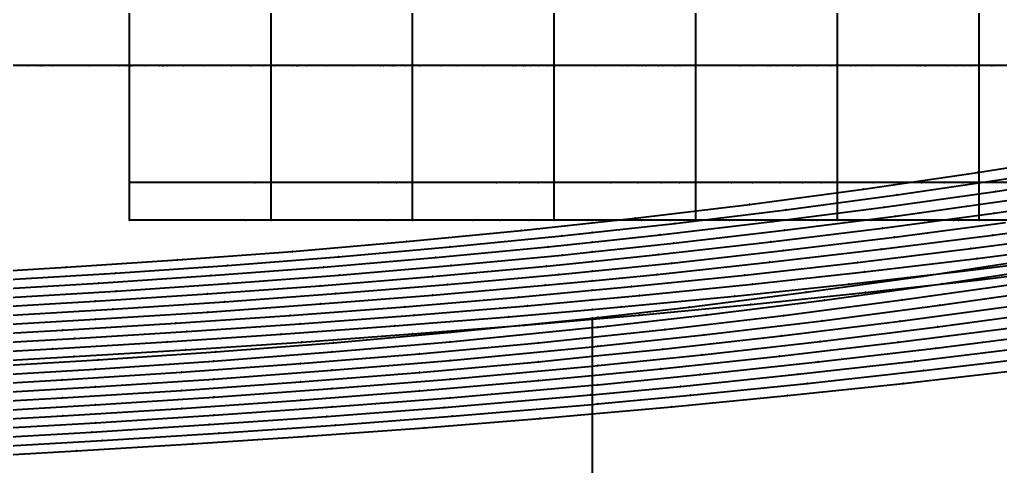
# Model space of a CAD drawing. Extents: x -2408 to 1029, y -526 to 2095.
# Drawn here: x -962 to -830.1, y 1499.8 to 1560 of the extents above; entities that cross this region are included whole.
import ezdxf

# ---------------------------------------------------------------- set-up
doc = ezdxf.new("R2010")
doc.units = 0

# ---------------------------------------------------------------- blocks, each defined once
blk = doc.blocks.new(' -30')
at = {"layer": '1'}
blk.add_lwpolyline([(-786.108457, 512.749706), (-770.65652, 513.617506), (-755.587754, 514.53757), (-740.004881, 515.575884), (-725.109999, 516.660635), (-710.060669, 517.858357), (-700.953445, 518.651848), (-694.602526, 519.205145), (-679.573415, 520.634586), (-664.211764, 522.223971), (-649.208861, 523.906612), (-633.890515, 525.762597)], dxfattribs=at)
at = {"layer": '14'}
blk.add_lwpolyline([(-785.885971, 500.043304), (-770.294797, 500.916965), (-754.70663, 501.86791), (-739.121791, 502.906618), (-723.540754, 504.043561), (-707.963877, 505.289216), (-700.953674, 505.907516), (-690.233514, 506.852994), (-674.668702, 508.362386), (-659.113786, 510.004054), (-643.571804, 511.782803)], dxfattribs=at)
at = {"layer": '2'}
blk.add_point((-700.953674, 505.879898), dxfattribs=at)
at = {"layer": '3'}
for p in [(-649.208861, 523.906612), (-664.211764, 522.223971), (-679.573415, 520.634586), (-700.953445, 518.651848), (-694.602526, 519.205145), (-710.060669, 517.858357), (-725.109999, 516.660635), (-740.004881, 515.575884), (-770.65652, 513.617506), (-755.587754, 514.53757), (-659.113786, 510.004054), (-674.668702, 508.362386), (-690.233514, 506.852994), (-700.953674, 505.907516), (-723.540754, 504.043561), (-707.963877, 505.289216), (-739.121791, 502.906618), (-754.70663, 501.86791), (-770.294797, 500.916965)]:
    blk.add_point(p, dxfattribs=at)
at = {"layer": '4'}
for p in [(-700.953445, 518.651848), (-700.953674, 505.907516)]:
    blk.add_point(p, dxfattribs=at)
at = {"layer": '8'}
blk.add_lwpolyline([(-700.953674, 505.879898), (-700.95409, 485.75853), (-700.954458, 467.90115), (-700.95481, 450.86053), (-700.955198, 432.063291), (-700.955609, 412.148189), (-700.955925, 396.86254), (-700.956241, 381.576891), (-700.956551, 366.560706), (-700.956946, 347.424119), (-700.957308, 329.884465), (-700.957624, 314.580517), (-700.957934, 299.567665), (-700.958176, 287.845173)], dxfattribs=at)
blk = doc.blocks.new('-30')
at = {"layer": '1'}
blk.add_lwpolyline([(-1092.012669, 721.699142), (-1106.885371, 721.699142), (-1128.512851, 721.699142), (-1149.224693, 721.699142), (-1168.911023, 721.699142), (-1187.461962, 721.699142), (-1204.767635, 721.699142), (-1220.718165, 721.699142), (-1239.687615, 721.699142)], dxfattribs=at)
at = {"layer": '14'}
blk.add_lwpolyline([(-1092.012669, 721.699142), (-1106.885371, 721.699142), (-1128.512851, 721.699142), (-1149.224693, 721.699142), (-1168.911023, 721.699142), (-1187.461962, 721.699142), (-1204.767635, 721.699142), (-1220.718165, 721.699142), (-1239.687615, 721.699142)], dxfattribs=at)
at = {"layer": '3'}
for p in [(-1220.718165, 721.699142), (-1220.718165, 721.699142), (-1204.767635, 721.699142), (-1204.767635, 721.699142), (-1187.461962, 721.699142), (-1187.461962, 721.699142), (-1168.911023, 721.699142), (-1168.911023, 721.699142), (-1149.224693, 721.699142), (-1149.224693, 721.699142), (-1128.512851, 721.699142), (-1128.512851, 721.699142), (-1106.885371, 721.699142), (-1106.885371, 721.699142)]:
    blk.add_point(p, dxfattribs=at)
blk = doc.blocks.new(' -31')
at = {"layer": '1'}
blk.add_lwpolyline([(-788.860254, 514.507407), (-773.529113, 515.355389), (-758.116349, 516.287186), (-742.795393, 517.30299), (-727.473822, 518.418899), (-712.168084, 519.644329), (-700.953445, 520.630684), (-697.019179, 520.976708), (-681.735315, 522.450025), (-666.410157, 524.062346), (-651.154775, 525.806184), (-635.87252, 527.696718)], dxfattribs=at)
at = {"layer": '14'}
blk.add_lwpolyline([(-782.533523, 502.129468), (-766.837501, 503.02675), (-751.145262, 504.010178), (-735.457216, 505.09101), (-719.773885, 506.280497), (-700.953674, 507.871628), (-700.177085, 507.937295), (-687.689191, 509.100768), (-672.025619, 510.684444), (-656.373484, 512.409613), (-640.73598, 514.280458)], dxfattribs=at)
at = {"layer": '2'}
blk.add_point((-700.953674, 507.861099), dxfattribs=at)
at = {"layer": '3'}
for p in [(-651.154775, 525.806184), (-666.410157, 524.062346), (-681.735315, 522.450025), (-700.953445, 520.630684), (-697.019179, 520.976708), (-712.168084, 519.644329), (-742.795393, 517.30299), (-727.473822, 518.418899), (-758.116349, 516.287186), (-773.529113, 515.355389), (-656.373484, 512.409613), (-672.025619, 510.684444), (-687.689191, 509.100768), (-700.953674, 507.871628), (-700.177085, 507.937295), (-719.773885, 506.280497), (-735.457216, 505.09101), (-766.837501, 503.02675), (-751.145262, 504.010178)]:
    blk.add_point(p, dxfattribs=at)
at = {"layer": '4'}
for p in [(-700.953445, 520.630684), (-700.953674, 507.871628)]:
    blk.add_point(p, dxfattribs=at)
at = {"layer": '8'}
blk.add_lwpolyline([(-700.953674, 507.861099), (-700.95409, 487.322493), (-700.954458, 469.094819), (-700.95481, 451.700844), (-700.955198, 432.513816), (-700.955609, 412.185753), (-700.955925, 396.583138), (-700.956241, 380.980522), (-700.956551, 365.652977), (-700.956946, 346.119563), (-700.957308, 328.216197), (-700.957624, 312.5949), (-700.957934, 297.270754), (-700.958176, 285.305176)], dxfattribs=at)
blk = doc.blocks.new('-31')
at = {"layer": '1'}
blk.add_lwpolyline([(-1095.268179, 721.699142), (-1116.499605, 721.699142), (-1136.968503, 721.699142), (-1156.570752, 721.699142), (-1175.202488, 721.699142), (-1192.7596, 721.699142), (-1209.138212, 721.699142), (-1224.234227, 721.699142), (-1242.187487, 721.699142)], dxfattribs=at)
at = {"layer": '14'}
blk.add_lwpolyline([(-1095.268179, 721.699142), (-1116.499605, 721.699142), (-1136.968503, 721.699142), (-1156.570752, 721.699142), (-1175.202488, 721.699142), (-1192.7596, 721.699142), (-1209.138212, 721.699142), (-1224.234227, 721.699142), (-1242.187487, 721.699142)], dxfattribs=at)
at = {"layer": '3'}
for p in [(-1224.234227, 721.699142), (-1224.234227, 721.699142), (-1209.138212, 721.699142), (-1209.138212, 721.699142), (-1192.7596, 721.699142), (-1192.7596, 721.699142), (-1175.202488, 721.699142), (-1175.202488, 721.699142), (-1156.570752, 721.699142), (-1156.570752, 721.699142), (-1136.968503, 721.699142), (-1136.968503, 721.699142), (-1116.499605, 721.699142), (-1116.499605, 721.699142)]:
    blk.add_point(p, dxfattribs=at)
blk = doc.blocks.new(' -32')
at = {"layer": '1'}
blk.add_lwpolyline([(-785.834479, 516.567909), (-770.573491, 517.427842), (-755.449849, 518.364112), (-740.200043, 519.403976), (-724.875012, 520.5571), (-709.642093, 521.821944), (-700.953445, 522.616844), (-694.557722, 523.201933), (-679.348956, 524.72913), (-664.318127, 526.376323), (-649.139851, 528.182656), (-634.150362, 530.111492)], dxfattribs=at)
at = {"layer": '14'}
blk.add_lwpolyline([(-784.041373, 503.946213), (-768.239466, 504.843965), (-752.441914, 505.833632), (-736.649247, 506.927273), (-720.862112, 508.136939), (-701.136794, 509.830549), (-700.953674, 509.847908), (-689.034821, 510.978725), (-673.269923, 512.604379), (-657.517396, 514.379515), (-641.780503, 516.307703)], dxfattribs=at)
at = {"layer": '2'}
blk.add_point((-700.953674, 509.8423), dxfattribs=at)
at = {"layer": '3'}
for p in [(-649.139851, 528.182656), (-664.318127, 526.376323), (-679.348956, 524.72913), (-700.953445, 522.616844), (-694.557722, 523.201933), (-709.642093, 521.821944), (-724.875012, 520.5571), (-740.200043, 519.403976), (-770.573491, 517.427842), (-755.449849, 518.364112), (-657.517396, 514.379515), (-673.269923, 512.604379), (-689.034821, 510.978725), (-701.136794, 509.830549), (-700.953674, 509.847908), (-720.862112, 508.136939), (-736.649247, 506.927273), (-752.441914, 505.833632), (-768.239466, 504.843965)]:
    blk.add_point(p, dxfattribs=at)
at = {"layer": '4'}
for p in [(-700.953445, 522.616844), (-700.953674, 509.847908)]:
    blk.add_point(p, dxfattribs=at)
at = {"layer": '8'}
blk.add_lwpolyline([(-700.953674, 509.8423), (-700.95409, 488.886455), (-700.954458, 470.288488), (-700.95481, 452.541158), (-700.955198, 432.964349), (-700.955505, 417.481348), (-700.95582, 401.624134), (-700.956136, 385.673368), (-700.956448, 369.909708), (-700.956751, 354.613812), (-700.957132, 335.431994), (-700.957472, 318.245988), (-700.95776, 303.721027), (-700.958064, 288.378354), (-700.958176, 282.765179)], dxfattribs=at)
blk = doc.blocks.new('-32')
at = {"layer": '1'}
blk.add_lwpolyline([(-831.619445, 721.699142), (-852.270461, 721.699142), (-873.444698, 721.699142), (-895.044051, 721.699142), (-916.970415, 721.699142), (-939.125686, 721.699142), (-961.411757, 721.699142), (-983.729153, 721.699142), (-1005.982519, 721.699142), (-1028.072379, 721.699142), (-1049.900629, 721.699142), (-1071.369129, 721.699142), (-1092.379847, 721.699142), (-1112.834644, 721.699142), (-1132.635414, 721.699142), (-1151.684055, 721.699142), (-1169.882461, 721.699142), (-1187.13253, 721.699142), (-1203.336157, 721.699142), (-1218.395238, 721.699142), (-1236.524046, 721.699142), (-1252.211155, 721.699142)], dxfattribs=at)
at = {"layer": '14'}
blk.add_lwpolyline([(-831.619445, 721.699142), (-852.270461, 721.699142), (-873.444698, 721.699142), (-895.044051, 721.699142), (-916.970415, 721.699142), (-939.125686, 721.699142), (-961.411757, 721.699142), (-983.729153, 721.699142), (-1005.982519, 721.699142), (-1028.072379, 721.699142), (-1049.900629, 721.699142), (-1071.369129, 721.699142), (-1092.379847, 721.699142), (-1112.834644, 721.699142), (-1132.635414, 721.699142), (-1151.684055, 721.699142), (-1169.882461, 721.699142), (-1187.13253, 721.699142), (-1203.336157, 721.699142), (-1218.395238, 721.699142), (-1236.524046, 721.699142), (-1252.211155, 721.699142)], dxfattribs=at)
at = {"layer": '3'}
for p in [(-1236.524046, 721.699142), (-1236.524046, 721.699142), (-1218.395238, 721.699142), (-1218.395238, 721.699142), (-1203.336157, 721.699142), (-1203.336157, 721.699142), (-1187.13253, 721.699142), (-1187.13253, 721.699142), (-1169.882461, 721.699142), (-1169.882461, 721.699142), (-1151.684055, 721.699142), (-1151.684055, 721.699142), (-1132.635414, 721.699142), (-1132.635414, 721.699142), (-1112.834644, 721.699142), (-1112.834644, 721.699142)]:
    blk.add_point(p, dxfattribs=at)
blk = doc.blocks.new(' -33')
at = {"layer": '1'}
blk.add_lwpolyline([(-787.504957, 518.380042), (-772.178103, 519.236488), (-756.925237, 520.177889), (-741.610167, 521.224263), (-726.15143, 522.395236), (-710.854329, 523.679415), (-700.953445, 524.59877), (-695.654133, 525.09081), (-680.382994, 526.653011), (-665.228335, 528.349747), (-649.990129, 530.206271), (-634.87659, 532.200036)], dxfattribs=at)
at = {"layer": '14'}
blk.add_lwpolyline([(-783.624525, 505.870276), (-767.717215, 506.779072), (-751.815062, 507.786767), (-735.918776, 508.906176), (-720.029071, 510.150113), (-700.953674, 511.831245), (-700.177126, 511.899686), (-686.40693, 513.252232), (-670.544437, 514.956992), (-654.69599, 516.820569), (-638.864855, 518.845875)], dxfattribs=at)
at = {"layer": '2'}
blk.add_point((-700.953674, 511.823502), dxfattribs=at)
at = {"layer": '3'}
for p in [(-649.990129, 530.206271), (-665.228335, 528.349747), (-680.382994, 526.653011), (-700.953445, 524.59877), (-695.654133, 525.09081), (-710.854329, 523.679415), (-741.610167, 521.224263), (-726.15143, 522.395236), (-756.925237, 520.177889), (-772.178103, 519.236488), (-654.69599, 516.820569), (-670.544437, 514.956992), (-686.40693, 513.252232), (-700.953674, 511.831245), (-700.177126, 511.899686), (-720.029071, 510.150113), (-735.918776, 508.906176), (-767.717215, 506.779072), (-751.815062, 507.786767)]:
    blk.add_point(p, dxfattribs=at)
at = {"layer": '4'}
for p in [(-700.953445, 524.59877), (-700.953674, 511.831245)]:
    blk.add_point(p, dxfattribs=at)
at = {"layer": '8'}
blk.add_lwpolyline([(-700.953674, 511.823502), (-700.954028, 493.650369), (-700.954378, 475.636261), (-700.954718, 458.108068), (-700.955099, 438.544343), (-700.955402, 422.943899), (-700.955714, 406.866367), (-700.95603, 390.598014), (-700.956345, 374.425076), (-700.956652, 358.633801), (-700.956946, 343.510434), (-700.957308, 324.879663), (-700.957624, 308.623679), (-700.957934, 292.676912), (-700.958176, 280.225182)], dxfattribs=at)
blk = doc.blocks.new('-33')
at = {"layer": '1'}
blk.add_lwpolyline([(-833.945249, 721.699142), (-852.557982, 721.699142), (-871.785501, 721.699142), (-891.535587, 721.699142), (-911.716022, 721.699142), (-932.234587, 721.699142), (-952.999062, 721.699142), (-973.917231, 721.699142), (-994.895614, 721.699142), (-1015.844515, 721.699142), (-1036.67046, 721.699142), (-1057.28123, 721.699142), (-1077.584608, 721.699142), (-1097.488376, 721.699142), (-1116.900317, 721.699142), (-1135.728212, 721.699142), (-1153.879844, 721.699142), (-1171.262995, 721.699142), (-1187.785419, 721.699142), (-1203.354985, 721.699142), (-1222.472649, 721.699142), (-1239.513755, 721.699142)], dxfattribs=at)
at = {"layer": '14'}
blk.add_lwpolyline([(-833.945249, 721.699142), (-852.557982, 721.699142), (-871.785501, 721.699142), (-891.535587, 721.699142), (-911.716022, 721.699142), (-932.234587, 721.699142), (-952.999062, 721.699142), (-973.917231, 721.699142), (-994.895614, 721.699142), (-1015.844515, 721.699142), (-1036.67046, 721.699142), (-1057.28123, 721.699142), (-1077.584608, 721.699142), (-1097.488376, 721.699142), (-1116.900317, 721.699142), (-1135.728212, 721.699142), (-1153.879844, 721.699142), (-1171.262995, 721.699142), (-1187.785419, 721.699142), (-1203.354985, 721.699142), (-1222.472649, 721.699142), (-1239.513755, 721.699142)], dxfattribs=at)
at = {"layer": '3'}
for p in [(-1222.472649, 721.699142), (-1222.472649, 721.699142), (-1203.354985, 721.699142), (-1203.354985, 721.699142), (-1187.785419, 721.699142), (-1187.785419, 721.699142), (-1171.262995, 721.699142), (-1171.262995, 721.699142), (-1153.879844, 721.699142), (-1153.879844, 721.699142), (-1135.728212, 721.699142), (-1135.728212, 721.699142), (-1116.900317, 721.699142), (-1116.900317, 721.699142)]:
    blk.add_point(p, dxfattribs=at)
blk = doc.blocks.new('-34')
at = {"layer": '1'}
for points in [[(189.638661, 796.135864), (174.015274, 796.135864), (174.015274, 862.937851), (187.175975, 862.937851)], [(-835.294658, 721.699142), (-851.568252, 721.699142), (-868.561278, 721.699142), (-886.187404, 721.699142), (-904.360296, 721.699142), (-922.993622, 721.699142), (-942.00105, 721.699142), (-961.296248, 721.699142), (-980.792884, 721.699142), (-1000.404624, 721.699142), (-1020.043993, 721.699142), (-1039.626952, 721.699142), (-1059.066025, 721.699142), (-1078.27488, 721.699142), (-1097.167187, 721.699142), (-1115.656614, 721.699142), (-1133.656829, 721.699142), (-1151.081501, 721.699142), (-1167.844299, 721.699142), (-1183.85889, 721.699142), (-1199.038944, 721.699142), (-1217.831649, 721.699142), (-1234.782566, 721.699142), (-1249.687156, 721.699142)]]:
    blk.add_lwpolyline(points, dxfattribs=at)
at = {"layer": '14'}
for points in [[(190.876288, 801.215897), (174.015274, 801.215897), (174.015274, 862.937851), (182.200869, 862.937851)], [(-835.294658, 721.699142), (-851.568252, 721.699142), (-868.561278, 721.699142), (-886.187404, 721.699142), (-904.360296, 721.699142), (-922.993622, 721.699142), (-942.00105, 721.699142), (-961.296248, 721.699142), (-980.792884, 721.699142), (-1000.404624, 721.699142), (-1020.043993, 721.699142), (-1039.626952, 721.699142), (-1059.066025, 721.699142), (-1078.27488, 721.699142), (-1097.167187, 721.699142), (-1115.656614, 721.699142), (-1133.656829, 721.699142), (-1151.081501, 721.699142), (-1167.844299, 721.699142), (-1183.85889, 721.699142), (-1199.038944, 721.699142), (-1217.831649, 721.699142), (-1234.782566, 721.699142), (-1249.687156, 721.699142)]]:
    blk.add_lwpolyline(points, dxfattribs=at)
at = {"layer": '2'}
for p in [(174.015274, 801.215897), (174.015274, 796.135864)]:
    blk.add_point(p, dxfattribs=at)
at = {"layer": '3'}
for p in [(-1234.782566, 721.699142), (-1234.782566, 721.699142), (-1217.831649, 721.699142), (-1217.831649, 721.699142), (-1199.038944, 721.699142), (-1199.038944, 721.699142), (-1183.85889, 721.699142), (-1183.85889, 721.699142), (-1167.844299, 721.699142), (-1167.844299, 721.699142), (-1151.081501, 721.699142), (-1151.081501, 721.699142), (-1133.656829, 721.699142), (-1133.656829, 721.699142), (-1115.656614, 721.699142), (-1115.656614, 721.699142)]:
    blk.add_point(p, dxfattribs=at)
blk = doc.blocks.new(' -34')
at = {"layer": '1'}
blk.add_lwpolyline([(-782.975286, 520.520557), (-767.749252, 521.39969), (-752.648256, 522.367472), (-737.469475, 523.44814), (-722.384569, 524.641285), (-707.267001, 525.968982), (-700.953445, 526.583061), (-692.206002, 527.43393), (-677.079541, 529.053574), (-662.050227, 530.814204), (-647.039377, 532.7259), (-631.96861, 534.801667)], dxfattribs=at)
at = {"layer": '14'}
blk.add_lwpolyline([(-788.174036, 507.522814), (-772.159582, 508.413619), (-756.150905, 509.406422), (-740.148737, 510.51483), (-724.15393, 511.752442), (-708.167216, 513.132865), (-700.953674, 513.827705), (-691.711907, 514.717917), (-675.745384, 516.42358), (-659.793142, 518.29591), (-643.858401, 520.337165)], dxfattribs=at)
at = {"layer": '2'}
blk.add_point((-700.953674, 513.804703), dxfattribs=at)
at = {"layer": '3'}
for p in [(-647.039377, 532.7259), (-662.050227, 530.814204), (-677.079541, 529.053574), (-700.953445, 526.583061), (-692.206002, 527.43393), (-707.267001, 525.968982), (-722.384569, 524.641285), (-737.469475, 523.44814), (-767.749252, 521.39969), (-752.648256, 522.367472), (-659.793142, 518.29591), (-675.745384, 516.42358), (-691.711907, 514.717917), (-700.953674, 513.827705), (-708.167216, 513.132865), (-724.15393, 511.752442), (-756.150905, 509.406422), (-740.148737, 510.51483), (-772.159582, 508.413619)]:
    blk.add_point(p, dxfattribs=at)
at = {"layer": '4'}
for p in [(-700.953445, 526.583061), (-700.953674, 513.827705)]:
    blk.add_point(p, dxfattribs=at)
at = {"layer": '8'}
blk.add_lwpolyline([(-700.953674, 513.804703), (-700.954028, 495.276801), (-700.954378, 476.91103), (-700.954718, 459.040651), (-700.955099, 439.09501), (-700.955402, 423.190017), (-700.955714, 406.798633), (-700.95603, 390.212692), (-700.956345, 373.72403), (-700.956652, 357.62448), (-700.956946, 342.205879), (-700.957308, 323.211396), (-700.957624, 306.638075), (-700.957934, 290.379991), (-700.958176, 277.685184)], dxfattribs=at)
blk = doc.blocks.new('-35')
at = {"layer": '1'}
for points in [[(204.781679, 796.135864), (189.638661, 796.135864), (174.015274, 796.135864), (174.015274, 862.937851), (187.175975, 862.937851), (202.55039, 862.937851)], [(-1098.366734, 721.699142), (-1115.85473, 721.699142), (-1132.9405, 721.699142), (-1149.543599, 721.699142), (-1165.583582, 721.699142), (-1180.980003, 721.699142), (-1200.368428, 721.699142), (-1218.279044, 721.699142), (-1234.521168, 721.699142), (-1252.187028, 721.699142)]]:
    blk.add_lwpolyline(points, dxfattribs=at)
at = {"layer": '14'}
for points in [[(207.430386, 801.215897), (190.876288, 801.215897), (174.015274, 801.215897), (174.015274, 862.937851), (182.200869, 862.937851), (196.968828, 862.937851)], [(-1098.366734, 721.699142), (-1115.85473, 721.699142), (-1132.9405, 721.699142), (-1149.543599, 721.699142), (-1165.583582, 721.699142), (-1180.980003, 721.699142), (-1200.368428, 721.699142), (-1218.279044, 721.699142), (-1234.521168, 721.699142), (-1252.187028, 721.699142)]]:
    blk.add_lwpolyline(points, dxfattribs=at)
at = {"layer": '2'}
for p in [(174.015274, 801.215897), (174.015274, 796.135864)]:
    blk.add_point(p, dxfattribs=at)
at = {"layer": '3'}
for p in [(190.876288, 801.215897), (189.638661, 796.135864), (-1234.521168, 721.699142), (-1234.521168, 721.699142), (-1218.279044, 721.699142), (-1218.279044, 721.699142), (-1200.368428, 721.699142), (-1200.368428, 721.699142), (-1180.980003, 721.699142), (-1180.980003, 721.699142), (-1165.583582, 721.699142), (-1165.583582, 721.699142), (-1149.543599, 721.699142), (-1149.543599, 721.699142), (-1132.9405, 721.699142), (-1132.9405, 721.699142), (-1115.85473, 721.699142), (-1115.85473, 721.699142)]:
    blk.add_point(p, dxfattribs=at)
blk = doc.blocks.new(' -35')
at = {"layer": '1'}
blk.add_lwpolyline([(-780.538711, 522.536485), (-765.424873, 523.432438), (-750.408314, 524.423039), (-735.401972, 525.525264), (-720.402648, 526.751485), (-705.415099, 528.113438), (-700.953445, 528.563385), (-690.21272, 529.646569), (-675.255575, 531.309469), (-660.259363, 533.132611), (-645.339638, 535.103503)], dxfattribs=at)
at = {"layer": '14'}
blk.add_lwpolyline([(-783.662977, 509.643673), (-767.744919, 510.564776), (-751.833447, 511.594504), (-735.929458, 512.746984), (-720.033737, 514.036355), (-700.953674, 515.790672), (-700.177104, 515.862091), (-686.131963, 517.310616), (-670.270165, 519.108084), (-654.424583, 521.07714), (-638.598425, 523.21932)], dxfattribs=at)
at = {"layer": '2'}
blk.add_point((-700.953674, 515.785904), dxfattribs=at)
at = {"layer": '3'}
for p in [(-660.259363, 533.132611), (-675.255575, 531.309469), (-690.21272, 529.646569), (-705.415099, 528.113438), (-700.953445, 528.563385), (-720.402648, 526.751485), (-735.401972, 525.525264), (-750.408314, 524.423039), (-765.424873, 523.432438), (-654.424583, 521.07714), (-670.270165, 519.108084), (-686.131963, 517.310616), (-700.953674, 515.790672), (-700.177104, 515.862091), (-720.033737, 514.036355), (-735.929458, 512.746984), (-751.833447, 511.594504), (-767.744919, 510.564776)]:
    blk.add_point(p, dxfattribs=at)
at = {"layer": '4'}
for p in [(-700.953445, 528.563385), (-700.953674, 515.790672)]:
    blk.add_point(p, dxfattribs=at)
at = {"layer": '8'}
blk.add_lwpolyline([(-700.953674, 515.785904), (-700.954028, 496.90323), (-700.954378, 478.185792), (-700.954718, 459.973234), (-700.955099, 439.645677), (-700.955402, 423.436136), (-700.955714, 406.73088), (-700.95603, 389.827352), (-700.956345, 373.022984), (-700.956652, 356.61516), (-700.956946, 340.901323), (-700.957221, 326.178895), (-700.95755, 308.605239), (-700.957822, 294.027856), (-700.958098, 279.321955), (-700.958176, 275.145187)], dxfattribs=at)
blk = doc.blocks.new('-36')
at = {"layer": '1'}
for points in [[(220.231689, 796.135864), (204.781679, 796.135864), (189.638661, 796.135864), (174.015274, 796.135864), (174.015274, 862.937851), (187.175975, 862.937851), (202.55039, 862.937851), (218.340909, 862.937851)], [(-1090.059538, 721.699142), (-1106.649001, 721.699142), (-1122.965081, 721.699142), (-1138.93322, 721.699142), (-1154.478858, 721.699142), (-1169.527436, 721.699142), (-1188.690147, 721.699142), (-1206.659913, 721.699142), (-1223.260003, 721.699142), (-1238.313683, 721.699142)]]:
    blk.add_lwpolyline(points, dxfattribs=at)
at = {"layer": '14'}
for points in [[(223.404164, 801.215897), (207.430386, 801.215897), (190.876288, 801.215897), (174.015274, 801.215897), (174.015274, 862.937851), (182.200869, 862.937851), (196.968828, 862.937851), (213.179199, 862.937851), (229.86736, 862.937851)], [(-1090.059538, 721.699142), (-1106.649001, 721.699142), (-1122.965081, 721.699142), (-1138.93322, 721.699142), (-1154.478858, 721.699142), (-1169.527436, 721.699142), (-1188.690147, 721.699142), (-1206.659913, 721.699142), (-1223.260003, 721.699142), (-1238.313683, 721.699142)]]:
    blk.add_lwpolyline(points, dxfattribs=at)
at = {"layer": '2'}
for p in [(174.015274, 801.215897), (174.015274, 796.135864)]:
    blk.add_point(p, dxfattribs=at)
at = {"layer": '3'}
for p in [(190.876288, 801.215897), (207.430386, 801.215897), (189.638661, 796.135864), (204.781679, 796.135864), (-1223.260003, 721.699142), (-1223.260003, 721.699142), (-1206.659913, 721.699142), (-1206.659913, 721.699142), (-1188.690147, 721.699142), (-1188.690147, 721.699142), (-1169.527436, 721.699142), (-1169.527436, 721.699142), (-1154.478858, 721.699142), (-1154.478858, 721.699142), (-1138.93322, 721.699142), (-1138.93322, 721.699142), (-1122.965081, 721.699142), (-1122.965081, 721.699142), (-1106.649001, 721.699142), (-1106.649001, 721.699142)]:
    blk.add_point(p, dxfattribs=at)
blk = doc.blocks.new(' -36')
at = {"layer": '1'}
blk.add_lwpolyline([(-783.021692, 524.2926), (-767.800844, 525.183498), (-752.693251, 526.172578), (-737.527572, 527.283292), (-722.438094, 528.518808), (-707.060918, 529.926364), (-700.953445, 530.549164), (-691.998971, 531.462283), (-676.88921, 533.164435), (-661.863402, 535.020842), (-646.858475, 537.039082), (-631.804615, 539.230203)], dxfattribs=at)
at = {"layer": '14'}
blk.add_lwpolyline([(-788.215549, 511.292603), (-772.189882, 512.193656), (-756.171388, 513.20618), (-740.161033, 514.345097), (-724.159783, 515.62533), (-708.168603, 517.0618), (-700.953674, 517.789421), (-691.430898, 518.749796), (-675.464664, 520.544407), (-659.514897, 522.518978), (-643.584793, 524.674377)], dxfattribs=at)
at = {"layer": '2'}
blk.add_point((-700.953674, 517.767105), dxfattribs=at)
at = {"layer": '3'}
for p in [(-646.858475, 537.039082), (-661.863402, 535.020842), (-676.88921, 533.164435), (-700.953445, 530.549164), (-691.998971, 531.462283), (-707.060918, 529.926364), (-722.438094, 528.518808), (-737.527572, 527.283292), (-767.800844, 525.183498), (-752.693251, 526.172578), (-659.514897, 522.518978), (-675.464664, 520.544407), (-691.430898, 518.749796), (-700.953674, 517.789421), (-708.168603, 517.0618), (-724.159783, 515.62533), (-740.161033, 514.345097), (-772.189882, 512.193656), (-756.171388, 513.20618)]:
    blk.add_point(p, dxfattribs=at)
at = {"layer": '4'}
for p in [(-700.953445, 530.549164), (-700.953674, 517.789421)]:
    blk.add_point(p, dxfattribs=at)
at = {"layer": '8'}
blk.add_lwpolyline([(-700.953674, 517.767105), (-700.954028, 498.52966), (-700.954378, 479.460557), (-700.954718, 460.90582), (-700.955099, 440.196339), (-700.955402, 423.682258), (-700.955714, 406.66315), (-700.95603, 389.442035), (-700.956345, 372.321923), (-700.956652, 355.605825), (-700.956946, 339.596753), (-700.957221, 324.597717), (-700.95755, 306.693891), (-700.957822, 291.84263), (-700.958098, 276.860416), (-700.958176, 272.605171)], dxfattribs=at)
blk = doc.blocks.new('-37')
at = {"layer": '1'}
for points in [[(235.699931, 796.135864), (220.231689, 796.135864), (204.781679, 796.135864), (189.638661, 796.135864), (174.015274, 796.135864), (174.015274, 862.937851), (187.175975, 862.937851), (202.55039, 862.937851), (218.340909, 862.937851), (233.516824, 862.937851), (249.711435, 862.937851)], [(-1095.263871, 721.699142), (-1110.673352, 721.699142), (-1125.876816, 721.699142), (-1140.805625, 721.699142), (-1160.164652, 721.699142), (-1178.750509, 721.699142), (-1196.400349, 721.699142), (-1212.951456, 721.699142), (-1228.24099, 721.699142), (-1245.330897, 721.699142)]]:
    blk.add_lwpolyline(points, dxfattribs=at)
at = {"layer": '14'}
for points in [[(238.793439, 801.215897), (223.404164, 801.215897), (207.430386, 801.215897), (190.876288, 801.215897), (174.015274, 801.215897), (174.015274, 862.937851), (182.200869, 862.937851), (196.968828, 862.937851), (213.179199, 862.937851), (229.86736, 862.937851), (245.673339, 862.937851)], [(-1095.263871, 721.699142), (-1110.673352, 721.699142), (-1125.876816, 721.699142), (-1140.805625, 721.699142), (-1160.164652, 721.699142), (-1178.750509, 721.699142), (-1196.400349, 721.699142), (-1212.951456, 721.699142), (-1228.24099, 721.699142), (-1245.330897, 721.699142)]]:
    blk.add_lwpolyline(points, dxfattribs=at)
at = {"layer": '2'}
for p in [(174.015274, 801.215897), (174.015274, 796.135864)]:
    blk.add_point(p, dxfattribs=at)
at = {"layer": '3'}
for p in [(190.876288, 801.215897), (207.430386, 801.215897), (223.404164, 801.215897), (189.638661, 796.135864), (204.781679, 796.135864), (220.231689, 796.135864), (-1228.24099, 721.699142), (-1228.24099, 721.699142), (-1212.951456, 721.699142), (-1212.951456, 721.699142), (-1196.400349, 721.699142), (-1196.400349, 721.699142), (-1178.750509, 721.699142), (-1178.750509, 721.699142), (-1160.164652, 721.699142), (-1160.164652, 721.699142), (-1140.805625, 721.699142), (-1140.805625, 721.699142), (-1125.876816, 721.699142), (-1125.876816, 721.699142), (-1110.673352, 721.699142), (-1110.673352, 721.699142)]:
    blk.add_point(p, dxfattribs=at)
blk = doc.blocks.new(' -37')
at = {"layer": '1'}
blk.add_lwpolyline([(-780.09012, 526.340623), (-764.989993, 527.251959), (-749.960015, 528.268938), (-734.980165, 529.405055), (-719.969659, 530.679731), (-704.972548, 532.103056), (-700.953445, 532.528), (-690.013251, 533.684673), (-675.05059, 535.433208), (-660.080198, 537.350328), (-645.159821, 539.428998)], dxfattribs=at)
at = {"layer": '14'}
blk.add_lwpolyline([(-783.702481, 513.41808), (-767.773341, 514.351399), (-751.852258, 515.403024), (-735.94025, 516.588398), (-720.038454, 517.92296), (-700.953674, 519.750137), (-700.177087, 519.824491), (-685.846882, 521.372746), (-669.986176, 523.263087), (-654.143923, 525.337697), (-638.323186, 527.596756)], dxfattribs=at)
at = {"layer": '2'}
blk.add_point((-700.953674, 519.748306), dxfattribs=at)
at = {"layer": '3'}
for p in [(-660.080198, 537.350328), (-675.05059, 535.433208), (-690.013251, 533.684673), (-704.972548, 532.103056), (-700.953445, 532.528), (-719.969659, 530.679731), (-734.980165, 529.405055), (-749.960015, 528.268938), (-764.989993, 527.251959), (-654.143923, 525.337697), (-669.986176, 523.263087), (-685.846882, 521.372746), (-700.953674, 519.750137), (-700.177087, 519.824491), (-720.038454, 517.92296), (-735.94025, 516.588398), (-751.852258, 515.403024), (-767.773341, 514.351399)]:
    blk.add_point(p, dxfattribs=at)
at = {"layer": '4'}
for p in [(-700.953445, 532.528), (-700.953674, 519.750137)]:
    blk.add_point(p, dxfattribs=at)
at = {"layer": '8'}
blk.add_lwpolyline([(-700.953674, 519.748306), (-700.954028, 500.156092), (-700.954378, 480.735319), (-700.954718, 461.838403), (-700.955001, 446.185582), (-700.955299, 429.606974), (-700.955609, 412.411159), (-700.955925, 394.906745), (-700.956241, 377.402331), (-700.956551, 360.206516), (-700.956849, 343.627916), (-700.957132, 327.975094), (-700.957472, 309.078169), (-700.95776, 293.107232), (-700.958026, 278.372579), (-700.958176, 270.065174)], dxfattribs=at)
blk = doc.blocks.new('-38')
at = {"layer": '1'}
for points in [[(266.529593, 796.135864), (251.06136, 796.135864), (235.699931, 796.135864), (220.231689, 796.135864), (204.781679, 796.135864), (189.638661, 796.135864), (174.015274, 796.135864), (174.015274, 862.937851), (187.175975, 862.937851), (202.55039, 862.937851), (218.340909, 862.937851), (233.516824, 862.937851), (249.711435, 862.937851), (265.049816, 862.937851)], [(-1092.673444, 721.699142), (-1111.642836, 721.699142), (-1130.388969, 721.699142), (-1148.763034, 721.699142), (-1166.616239, 721.699142), (-1183.799686, 721.699142), (-1200.164584, 721.699142), (-1215.562105, 721.699142), (-1233.221932, 721.699142), (-1248.846982, 721.699142)]]:
    blk.add_lwpolyline(points, dxfattribs=at)
at = {"layer": '14'}
for points in [[(255.025405, 801.215897), (238.793439, 801.215897), (223.404164, 801.215897), (207.430386, 801.215897), (190.876288, 801.215897), (174.015274, 801.215897), (174.015274, 862.937851), (182.200869, 862.937851), (196.968828, 862.937851), (213.179199, 862.937851), (229.86736, 862.937851), (245.673339, 862.937851), (262.127564, 862.937851)], [(-1092.673444, 721.699142), (-1111.642836, 721.699142), (-1130.388969, 721.699142), (-1148.763034, 721.699142), (-1166.616239, 721.699142), (-1183.799686, 721.699142), (-1200.164584, 721.699142), (-1215.562105, 721.699142), (-1233.221932, 721.699142), (-1248.846982, 721.699142)]]:
    blk.add_lwpolyline(points, dxfattribs=at)
at = {"layer": '2'}
for p in [(174.015274, 801.215897), (174.015274, 796.135864)]:
    blk.add_point(p, dxfattribs=at)
at = {"layer": '3'}
for p in [(190.876288, 801.215897), (207.430386, 801.215897), (223.404164, 801.215897), (238.793439, 801.215897), (189.638661, 796.135864), (204.781679, 796.135864), (220.231689, 796.135864), (235.699931, 796.135864), (251.06136, 796.135864), (-1233.221932, 721.699142), (-1233.221932, 721.699142), (-1215.562105, 721.699142), (-1215.562105, 721.699142), (-1200.164584, 721.699142), (-1200.164584, 721.699142), (-1183.799686, 721.699142), (-1183.799686, 721.699142), (-1166.616239, 721.699142), (-1166.616239, 721.699142), (-1148.763034, 721.699142), (-1148.763034, 721.699142), (-1130.388969, 721.699142), (-1130.388969, 721.699142), (-1111.642836, 721.699142), (-1111.642836, 721.699142)]:
    blk.add_point(p, dxfattribs=at)
blk = doc.blocks.new(' -38')
at = {"layer": '1'}
blk.add_lwpolyline([(-782.567416, 528.093739), (-767.356104, 528.99956), (-752.237743, 530.01405), (-737.089919, 531.158608), (-721.991864, 532.441481), (-706.853119, 533.885991), (-700.953445, 534.515419), (-691.78609, 535.493497), (-676.697595, 537.277561), (-661.671447, 539.230292), (-646.668726, 541.35564), (-631.636575, 543.661209)], dxfattribs=at)
at = {"layer": '14'}
blk.add_lwpolyline([(-788.258336, 515.06346), (-772.221034, 515.974682), (-756.19238, 517.006801), (-740.173581, 518.17605), (-724.165731, 519.498673), (-708.170037, 520.990903), (-700.953674, 521.751289), (-691.139858, 522.78543), (-675.174204, 524.669193), (-659.227311, 526.746114), (-643.302337, 529.015675)], dxfattribs=at)
at = {"layer": '2'}
blk.add_point((-700.953674, 521.729507), dxfattribs=at)
at = {"layer": '3'}
for p in [(-646.668726, 541.35564), (-661.671447, 539.230292), (-676.697595, 537.277561), (-700.953445, 534.515419), (-691.78609, 535.493497), (-706.853119, 533.885991), (-721.991864, 532.441481), (-737.089919, 531.158608), (-752.237743, 530.01405), (-767.356104, 528.99956), (-659.227311, 526.746114), (-675.174204, 524.669193), (-691.139858, 522.78543), (-700.953674, 521.751289), (-708.170037, 520.990903), (-724.165731, 519.498673), (-740.173581, 518.17605), (-772.221034, 515.974682), (-756.19238, 517.006801)]:
    blk.add_point(p, dxfattribs=at)
at = {"layer": '4'}
for p in [(-700.953445, 534.515419), (-700.953674, 521.751289)]:
    blk.add_point(p, dxfattribs=at)
at = {"layer": '8'}
blk.add_lwpolyline([(-700.953674, 521.729507), (-700.954028, 501.782521), (-700.954378, 482.010081), (-700.954718, 462.770986), (-700.955001, 446.834736), (-700.955299, 429.955916), (-700.955609, 412.448723), (-700.955925, 394.627342), (-700.956241, 376.805981), (-700.956551, 359.298787), (-700.956849, 342.419967), (-700.957132, 326.483707), (-700.957392, 311.804195), (-700.957694, 294.729498), (-700.957982, 278.448017), (-700.958176, 267.525177)], dxfattribs=at)
blk = doc.blocks.new('-39')
at = {"layer": '1'}
for points in [[(281.533212, 796.135864), (266.529593, 796.135864), (251.06136, 796.135864), (235.699931, 796.135864), (220.231689, 796.135864), (204.781679, 796.135864), (189.638661, 796.135864), (174.015274, 796.135864), (174.015274, 862.937851), (187.175975, 862.937851), (202.55039, 862.937851), (218.340909, 862.937851), (233.516824, 862.937851), (249.711435, 862.937851), (265.049816, 862.937851), (280.228961, 862.937851)], [(-1102.201595, 721.699142), (-1119.443177, 721.699142), (-1136.549884, 721.699142), (-1153.386841, 721.699142), (-1169.819174, 721.699142), (-1185.712008, 721.699142), (-1200.930469, 721.699142), (-1218.79971, 721.699142), (-1235.141106, 721.699142), (-1252.363079, 721.699142)]]:
    blk.add_lwpolyline(points, dxfattribs=at)
at = {"layer": '14'}
for points in [[(288.227416, 801.215897), (269.265299, 801.215897), (255.025405, 801.215897), (238.793439, 801.215897), (223.404164, 801.215897), (207.430386, 801.215897), (190.876288, 801.215897), (174.015274, 801.215897), (174.015274, 862.937851), (182.200869, 862.937851), (196.968828, 862.937851), (213.179199, 862.937851), (229.86736, 862.937851), (245.673339, 862.937851), (262.127564, 862.937851), (278.779259, 862.937851)], [(-1102.201595, 721.699142), (-1119.443177, 721.699142), (-1136.549884, 721.699142), (-1153.386841, 721.699142), (-1169.819174, 721.699142), (-1185.712008, 721.699142), (-1200.930469, 721.699142), (-1218.79971, 721.699142), (-1235.141106, 721.699142), (-1252.363079, 721.699142)]]:
    blk.add_lwpolyline(points, dxfattribs=at)
at = {"layer": '2'}
for p in [(174.015274, 801.215897), (174.015274, 796.135864)]:
    blk.add_point(p, dxfattribs=at)
at = {"layer": '3'}
for p in [(190.876288, 801.215897), (207.430386, 801.215897), (223.404164, 801.215897), (238.793439, 801.215897), (255.025405, 801.215897), (269.265299, 801.215897), (189.638661, 796.135864), (204.781679, 796.135864), (220.231689, 796.135864), (235.699931, 796.135864), (251.06136, 796.135864), (266.529593, 796.135864), (-1235.141106, 721.699142), (-1235.141106, 721.699142), (-1218.79971, 721.699142), (-1218.79971, 721.699142), (-1200.930469, 721.699142), (-1200.930469, 721.699142), (-1185.712008, 721.699142), (-1185.712008, 721.699142), (-1169.819174, 721.699142), (-1169.819174, 721.699142), (-1153.386841, 721.699142), (-1153.386841, 721.699142), (-1136.549884, 721.699142), (-1136.549884, 721.699142), (-1119.443177, 721.699142), (-1119.443177, 721.699142)]:
    blk.add_point(p, dxfattribs=at)
blk = doc.blocks.new(' -39')
at = {"layer": '1'}
blk.add_lwpolyline([(-780.142749, 530.117611), (-765.055017, 531.041074), (-750.011815, 532.080716), (-735.057094, 533.246512), (-720.035496, 534.565019), (-705.028953, 536.044668), (-700.953445, 536.494751), (-689.803143, 537.726153), (-674.835862, 539.5605), (-659.890682, 541.571506), (-644.970761, 543.757919)], dxfattribs=at)
at = {"layer": '14'}
blk.add_lwpolyline([(-783.743181, 517.193543), (-767.802512, 518.138989), (-751.87145, 519.212373), (-735.951261, 520.430444), (-720.043173, 521.809958), (-700.953674, 523.709602), (-700.17713, 523.786888), (-685.551947, 525.438748), (-669.692615, 527.422143), (-653.854074, 529.602391), (-638.039346, 531.97831)], dxfattribs=at)
at = {"layer": '2'}
blk.add_point((-700.953674, 523.710709), dxfattribs=at)
at = {"layer": '3'}
for p in [(-659.890682, 541.571506), (-674.835862, 539.5605), (-689.803143, 537.726153), (-705.028953, 536.044668), (-700.953445, 536.494751), (-720.035496, 534.565019), (-735.057094, 533.246512), (-750.011815, 532.080716), (-765.055017, 531.041074), (-653.854074, 529.602391), (-669.692615, 527.422143), (-685.551947, 525.438748), (-700.953674, 523.709602), (-700.17713, 523.786888), (-720.043173, 521.809958), (-735.951261, 520.430444), (-751.87145, 519.212373), (-767.802512, 518.138989)]:
    blk.add_point(p, dxfattribs=at)
at = {"layer": '4'}
for p in [(-700.953445, 536.494751), (-700.953674, 523.709602)]:
    blk.add_point(p, dxfattribs=at)
at = {"layer": '8'}
blk.add_lwpolyline([(-700.953674, 523.710709), (-700.954028, 503.40895), (-700.954378, 483.28485), (-700.954718, 463.703569), (-700.955001, 447.48388), (-700.955299, 430.304858), (-700.955609, 412.486286), (-700.955925, 394.347959), (-700.956241, 376.209612), (-700.956551, 358.391039), (-700.956849, 341.212017), (-700.957132, 324.99232), (-700.957392, 310.051738), (-700.957694, 292.673349), (-700.957982, 276.102293), (-700.958176, 264.98518)], dxfattribs=at)
blk = doc.blocks.new('-40')
at = {"layer": '1'}
for points in [[(297.001442, 796.135864), (281.533212, 796.135864), (266.529593, 796.135864), (251.06136, 796.135864), (235.699931, 796.135864), (220.231689, 796.135864), (204.781679, 796.135864), (189.638661, 796.135864), (174.015274, 796.135864), (174.015274, 862.937851), (187.175975, 862.937851), (202.55039, 862.937851), (218.340909, 862.937851), (233.516824, 862.937851), (249.711435, 862.937851), (265.049816, 862.937851), (280.228961, 862.937851), (295.690551, 862.937851)], [(-1094.273672, 721.699142), (-1109.652304, 721.699142), (-1125.120916, 721.699142), (-1140.560002, 721.699142), (-1155.847917, 721.699142), (-1170.863756, 721.699142), (-1189.066737, 721.699142), (-1206.419484, 721.699142), (-1222.685821, 721.699142), (-1237.629572, 721.699142)]]:
    blk.add_lwpolyline(points, dxfattribs=at)
at = {"layer": '14'}
for points in [[(304.404697, 801.215897), (288.227416, 801.215897), (269.265299, 801.215897), (255.025405, 801.215897), (238.793439, 801.215897), (223.404164, 801.215897), (207.430386, 801.215897), (190.876288, 801.215897), (174.015274, 801.215897), (174.015274, 862.937851), (182.200869, 862.937851), (196.968828, 862.937851), (213.179199, 862.937851), (229.86736, 862.937851), (245.673339, 862.937851), (262.127564, 862.937851), (278.779259, 862.937851), (295.230519, 862.937851)], [(-1094.273672, 721.699142), (-1109.652304, 721.699142), (-1125.120916, 721.699142), (-1140.560002, 721.699142), (-1155.847917, 721.699142), (-1170.863756, 721.699142), (-1189.066737, 721.699142), (-1206.419484, 721.699142), (-1222.685821, 721.699142), (-1237.629572, 721.699142)]]:
    blk.add_lwpolyline(points, dxfattribs=at)
at = {"layer": '2'}
for p in [(174.015274, 801.215897), (174.015274, 796.135864)]:
    blk.add_point(p, dxfattribs=at)
at = {"layer": '3'}
for p in [(190.876288, 801.215897), (207.430386, 801.215897), (223.404164, 801.215897), (238.793439, 801.215897), (255.025405, 801.215897), (269.265299, 801.215897), (288.227416, 801.215897), (189.638661, 796.135864), (204.781679, 796.135864), (220.231689, 796.135864), (235.699931, 796.135864), (251.06136, 796.135864), (266.529593, 796.135864), (281.533212, 796.135864), (-1222.685821, 721.699142), (-1222.685821, 721.699142), (-1206.419484, 721.699142), (-1206.419484, 721.699142), (-1189.066737, 721.699142), (-1189.066737, 721.699142), (-1170.863756, 721.699142), (-1170.863756, 721.699142), (-1155.847917, 721.699142), (-1155.847917, 721.699142), (-1140.560002, 721.699142), (-1140.560002, 721.699142), (-1125.120916, 721.699142), (-1125.120916, 721.699142), (-1109.652304, 721.699142), (-1109.652304, 721.699142)]:
    blk.add_point(p, dxfattribs=at)
blk = doc.blocks.new(' -40')
at = {"layer": '1'}
blk.add_lwpolyline([(-787.168212, 531.609789), (-771.695968, 532.513014), (-756.720064, 533.503733), (-741.26482, 534.662593), (-725.934211, 535.96549), (-710.506412, 537.447708), (-700.953445, 538.481979), (-695.138759, 539.111515), (-679.752362, 540.974004), (-664.419516, 543.02561), (-649.084408, 545.272229), (-633.786659, 547.706938)], dxfattribs=at)
at = {"layer": '14'}
blk.add_lwpolyline([(-783.238726, 519.10833), (-767.39251, 520.059161), (-751.556569, 521.140797), (-735.732231, 522.370501), (-719.920937, 523.765525), (-700.953674, 525.689316), (-700.177162, 525.76809), (-687.898383, 527.172251), (-672.136136, 529.156786), (-656.395119, 531.342231), (-640.678323, 533.726746)], dxfattribs=at)
at = {"layer": '2'}
blk.add_point((-700.953674, 525.69191), dxfattribs=at)
at = {"layer": '3'}
for p in [(-649.084408, 545.272229), (-664.419516, 543.02561), (-679.752362, 540.974004), (-700.953445, 538.481979), (-695.138759, 539.111515), (-710.506412, 537.447708), (-725.934211, 535.96549), (-741.26482, 534.662593), (-756.720064, 533.503733), (-771.695968, 532.513014), (-656.395119, 531.342231), (-672.136136, 529.156786), (-687.898383, 527.172251), (-700.953674, 525.689316), (-700.177162, 525.76809), (-719.920937, 523.765525), (-735.732231, 522.370501), (-767.39251, 520.059161), (-751.556569, 521.140797)]:
    blk.add_point(p, dxfattribs=at)
at = {"layer": '4'}
for p in [(-700.953445, 538.481979), (-700.953674, 525.689316)]:
    blk.add_point(p, dxfattribs=at)
at = {"layer": '8'}
blk.add_lwpolyline([(-700.953674, 525.69191), (-700.954028, 505.035382), (-700.9543, 489.088583), (-700.954629, 469.86405), (-700.954904, 453.758589), (-700.955198, 436.568576), (-700.955505, 418.619392), (-700.95582, 400.236382), (-700.956136, 381.744936), (-700.956448, 363.470379), (-700.956751, 345.738095), (-700.95704, 328.873445), (-700.957308, 313.201809), (-700.957624, 294.724398), (-700.95788, 279.717548), (-700.958125, 265.40157), (-700.958176, 262.445183)], dxfattribs=at)

msp = doc.modelspace()

# ---------------------------------------------------------------- block references
at = {"layer": '1'}
for name, p in [(' -32', (-184.050523, 999.622732)), (' -30', (-184.050297, 1001.000083)), (' -31', (-184.050388, 1000.311413)), (' -33', (-184.050694, 998.934067)), (' -34', (-184.050758, 998.245407)), (' -35', (-184.051047, 997.556724)), (' -36', (-184.051123, 996.868036)), (' -37', (-184.051318, 996.179365)), (' -38', (-184.051331, 995.490688)), (' -39', (-184.051506, 994.802025)), (' -40', (-184.051738, 994.113352)), ('-30', (275.61524, 832.076891)), ('-31', (275.61524, 832.076891)), ('-32', (275.61524, 832.076891)), ('-33', (275.61524, 832.076891)), ('-34', (275.61524, 832.076891)), ('-35', (275.61524, 832.076891)), ('-36', (275.61524, 832.076891)), ('-37', (275.61524, 832.076891)), ('-38', (275.61524, 832.076891)), ('-39', (275.61524, 832.076891)), ('-40', (275.61524, 832.076891)), ('-40', (-1121.252136, 736.820577)), ('-39', (-1102.202113, 736.820577)), ('-38', (-1083.152119, 736.820577)), ('-37', (-1064.102135, 736.820577)), ('-36', (-1045.052109, 736.820577)), ('-35', (-1026.002121, 736.820577)), ('-34', (-1006.952133, 736.820577))]:
    msp.add_blockref(name, p, dxfattribs=at)

doc.saveas('drawing.dxf')
